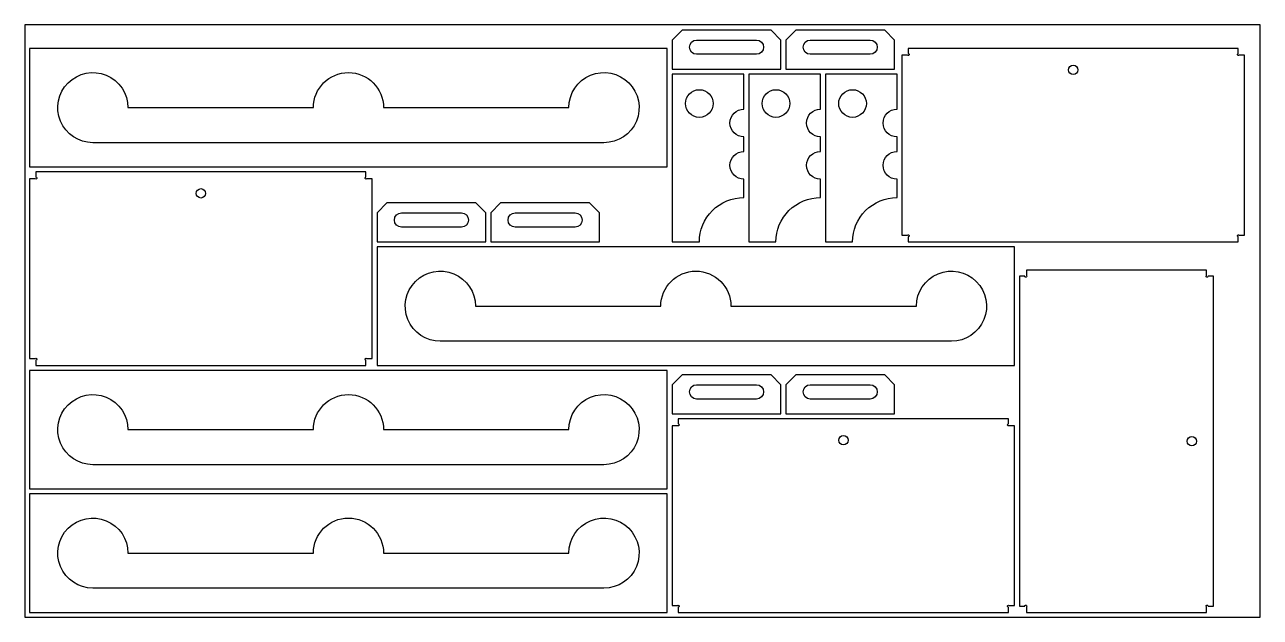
# Model space of a CAD drawing. Header units: metres. Extents: x 0 to 2500, y 0 to 1200.
import ezdxf

# ---------------------------------------------------------------- set-up
doc = ezdxf.new("R2010")
doc.units = ezdxf.units.M

msp = doc.modelspace()

# ---------------------------------------------------------------- linework, layer by layer
for points in [[(0, 0), (2500, 0), (2500, 1200), (0, 1200)], [(1510, 1189), (1330, 1189), (1310, 1169), (1310, 1110), (1530, 1110), (1530, 1169)], [(1740, 1189), (1560, 1189), (1540, 1169), (1540, 1110), (1760, 1110), (1760, 1169)], [(10, 912), (1300, 912), (1300, 1152), (10, 1152)], [(913, 839), (733, 839), (713, 819), (713, 760), (933, 760), (933, 819)], [(1143, 839), (963, 839), (943, 819), (943, 760), (1163, 760), (1163, 819)], [(713, 510), (2003, 510), (2003, 750), (713, 750)], [(10, 260), (1300, 260), (1300, 500), (10, 500)], [(1510, 491), (1330, 491), (1310, 471), (1310, 412), (1530, 412), (1530, 471)], [(1740, 491), (1560, 491), (1540, 471), (1540, 412), (1760, 412), (1760, 471)], [(10, 10), (1300, 10), (1300, 250), (10, 250)]]:
    msp.add_lwpolyline(points, close=True)
for points in [[(1480.5, 1169, -1), (1480.5, 1140), (1359.5, 1140, -1), (1359.5, 1169)], [(1710.5, 1169, -1), (1710.5, 1140), (1589.5, 1140, -1), (1589.5, 1169)], [(2455.5, 1152), (1787.5, 1152), (1787.5, 1141.5, -1.447009), (1786.2, 1138), (1775, 1138), (1775, 774), (1786.2, 774, -1.447009), (1787.5, 770.5), (1787.5, 760), (2455.5, 760), (2455.5, 770.5, -1.447009), (2456.8, 774), (2468, 774), (2468, 1138), (2456.8, 1138, -1.447009), (2455.5, 1141.5)], [(208.9, 1032), (584, 1032, -1), (726, 1032), (1101.1, 1032, -2.414214), (1172.1, 961), (137.9, 961, -2.414214)], [(1310, 1100), (1310, 760), (1365, 760, -0.414214), (1455, 850), (1455, 887.3, -1), (1455, 943.3), (1455, 972.9, -1), (1455, 1028.9), (1455, 1100)], [(1465, 1100), (1465, 760), (1520, 760, -0.414214), (1610, 850), (1610, 887.3, -1), (1610, 943.3), (1610, 972.9, -1), (1610, 1028.9), (1610, 1100)], [(1620, 1100), (1620, 760), (1675, 760, -0.414214), (1765, 850), (1765, 887.3, -1), (1765, 943.3), (1765, 972.9, -1), (1765, 1028.9), (1765, 1100)], [(2112, 1108.5, -1), (2131, 1108.5, -1)], [(1365, 1068.4, -1), (1365, 1012.4, -1)], [(1520, 1068.4, -1), (1520, 1012.4, -1)], [(1675, 1068.4, -1), (1675, 1012.4, -1)], [(690.5, 902), (22.5, 902), (22.5, 891.5, -1.447009), (21.2, 888), (10, 888), (10, 524), (21.2, 524, -1.447009), (22.5, 520.5), (22.5, 510), (690.5, 510), (690.5, 520.5, -1.447009), (691.8, 524), (703, 524), (703, 888), (691.8, 888, -1.447009), (690.5, 891.5)], [(347, 858.5, -1), (366, 858.5, -1)], [(883.5, 819, -1), (883.5, 790), (762.5, 790, -1), (762.5, 819)], [(1113.5, 819, -1), (1113.5, 790), (992.5, 790, -1), (992.5, 819)], [(911.9, 630), (1287, 630, -1), (1429, 630), (1804.1, 630, -2.414214), (1875.1, 559), (840.9, 559, -2.414214)], [(2405, 22.5), (2405, 690.5), (2394.5, 690.5, -1.447009), (2391, 691.8), (2391, 703), (2027, 703), (2027, 691.8, -1.447009), (2023.5, 690.5), (2013, 690.5), (2013, 22.5), (2023.5, 22.5, -1.447009), (2027, 21.2), (2027, 10), (2391, 10), (2391, 21.2, -1.447009), (2394.5, 22.5)], [(208.9, 380), (584, 380, -1), (726, 380), (1101.1, 380, -2.414214), (1172.1, 309), (137.9, 309, -2.414214)], [(1480.5, 471, -1), (1480.5, 442), (1359.5, 442, -1), (1359.5, 471)], [(1710.5, 471, -1), (1710.5, 442), (1589.5, 442, -1), (1589.5, 471)], [(1990.5, 402), (1322.5, 402), (1322.5, 391.5, -1.447009), (1321.2, 388), (1310, 388), (1310, 24), (1321.2, 24, -1.447009), (1322.5, 20.5), (1322.5, 10), (1990.5, 10), (1990.5, 20.5, -1.447009), (1991.8, 24), (2003, 24), (2003, 388), (1991.8, 388, -1.447009), (1990.5, 391.5)], [(1647, 358.5, -1), (1666, 358.5, -1)], [(2361.5, 366, -1), (2361.5, 347, -1)], [(208.9, 130), (584, 130, -1), (726, 130), (1101.1, 130, -2.414214), (1172.1, 59), (137.9, 59, -2.414214)]]:
    msp.add_lwpolyline(points, format="xyb", close=True)

doc.saveas('drawing.dxf')
